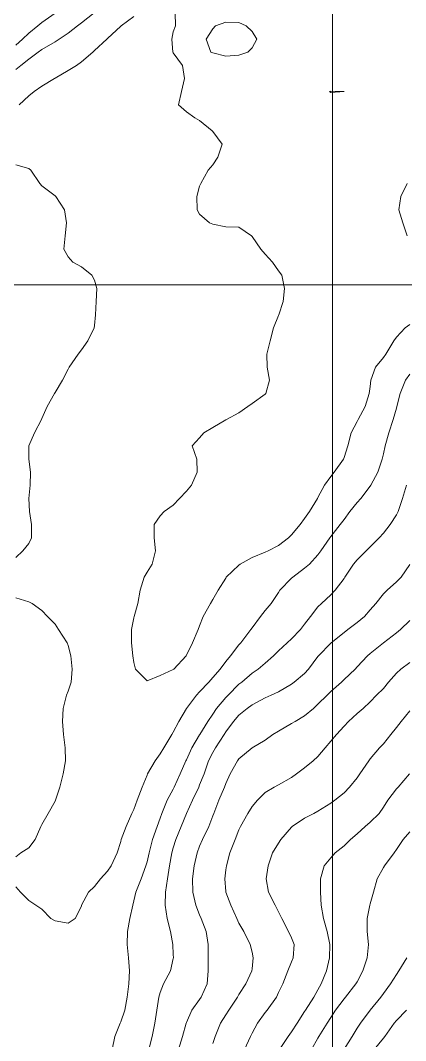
# Model space of a CAD drawing. Header units: centimetres. Extents: x 0 to 642158, y -847 to 649707.
# Drawn here: x 617054.93 to 617069.59, y 620358.59 to 620397.46 of the extents above; entities that cross this region are included whole.
import ezdxf

# ---------------------------------------------------------------- set-up
doc = ezdxf.new("R2010")
doc.units = ezdxf.units.CM
doc.header["$MEASUREMENT"] = 0
doc.layers.add('MEV_grille', color=254, linetype='Continuous', lineweight=9)
doc.layers.add('WAL_topographie 0.5', color=253, linetype='Continuous', lineweight=20)

# ---------------------------------------------------------------- blocks, each defined once
blk = doc.blocks.new('*U114')
at = {"layer": 'MEV_grille', "transparency": 33554687}
blk.add_lwpolyline([(-1338.461, 0), (1338.461, 0)], dxfattribs=at)
blk = doc.blocks.new('*U115')
at = {"layer": 'MEV_grille', "color": 0, "linetype": 'ByBlock', "lineweight": -2, "transparency": 16777216}
blk.add_blockref('*U114', (0, -2000), dxfattribs=at)
blk = doc.blocks.new('*U112')
at = {"layer": 'MEV_grille', "transparency": 33554687}
blk.add_lwpolyline([(0, 1825.476), (0, -1825.476)], dxfattribs=at)
blk = doc.blocks.new('*U113')
at = {"layer": 'MEV_grille', "color": 0, "linetype": 'ByBlock', "lineweight": -2, "transparency": 16777216}
blk.add_blockref('*U112', (1700, 0), dxfattribs=at)

msp = doc.modelspace()

# ---------------------------------------------------------------- linework, layer by layer
at = {"layer": 'WAL_topographie 0.5'}
for points in [[(617054.75, 620395.595), (617054.946, 620395.75), (617055.25, 620395.984), (617055.609, 620396.25), (617055.75, 620396.358), (617056.25, 620396.649), (617056.4, 620396.75), (617056.75, 620396.972), (617057.098, 620397.25), (617057.25, 620397.365), (617057.734, 620397.75)], [(617054.75, 620396.522), (617055.009, 620396.75), (617055.25, 620396.971), (617055.588, 620397.25), (617055.75, 620397.387), (617056.25, 620397.735)], [(617054.884, 620394.25), (617055.25, 620394.593), (617055.459, 620394.75), (617055.75, 620394.961), (617056.221, 620395.25), (617056.25, 620395.266), (617056.75, 620395.55), (617057.067, 620395.75), (617057.25, 620395.882), (617057.681, 620396.25), (617057.75, 620396.312), (617058.218, 620396.75), (617058.25, 620396.776), (617058.75, 620397.237), (617058.764, 620397.25), (617059.25, 620397.614)], [(617060.827, 620397.75), (617060.833, 620397.25), (617060.75, 620397.023), (617060.691, 620396.75), (617060.733, 620396.25), (617060.75, 620396.221), (617061.1, 620395.75), (617061.18, 620395.25), (617061.058, 620394.75), (617060.948, 620394.25), (617061.25, 620393.979), (617061.571, 620393.75), (617061.75, 620393.653), (617062.234, 620393.25), (617062.25, 620393.224), (617062.61, 620392.75), (617062.445, 620392.25), (617062.25, 620391.964), (617062.074, 620391.75), (617061.794, 620391.25), (617061.75, 620391.145), (617061.649, 620390.75), (617061.66, 620390.25), (617061.75, 620390.083), (617062.128, 620389.75), (617062.25, 620389.698), (617062.75, 620389.594), (617063.25, 620389.586), (617063.73, 620389.25), (617063.75, 620389.231), (617064.083, 620388.75), (617064.25, 620388.559), (617064.526, 620388.25), (617064.75, 620387.923), (617064.877, 620387.75), (617064.98, 620387.25), (617064.937, 620386.75), (617064.77, 620386.25), (617064.75, 620386.213), (617064.571, 620385.75), (617064.442, 620385.25), (617064.306, 620384.75), (617064.323, 620384.25), (617064.407, 620383.75), (617064.275, 620383.25), (617064.25, 620383.222), (617063.75, 620382.866), (617063.586, 620382.75), (617063.25, 620382.512), (617062.772, 620382.25), (617062.75, 620382.239), (617062.25, 620381.953), (617061.907, 620381.75), (617061.75, 620381.56), (617061.473, 620381.25), (617061.64, 620380.75), (617061.664, 620380.25), (617061.444, 620379.75), (617061.25, 620379.52), (617060.992, 620379.25), (617060.75, 620378.988), (617060.405, 620378.75), (617060.25, 620378.592), (617060.018, 620378.25), (617060.018, 620377.75), (617060.07, 620377.25), (617059.951, 620376.75), (617059.75, 620376.445), (617059.638, 620376.25), (617059.491, 620375.75), (617059.401, 620375.25), (617059.263, 620374.75), (617059.25, 620374.698), (617059.158, 620374.25), (617059.155, 620373.75), (617059.21, 620373.25), (617059.25, 620373), (617059.315, 620372.75), (617059.75, 620372.303), (617060.25, 620372.499), (617060.75, 620372.733), (617060.774, 620372.75), (617061.235, 620373.25), (617061.25, 620373.272), (617061.485, 620373.75), (617061.697, 620374.25), (617061.75, 620374.401), (617061.883, 620374.75), (617062.163, 620375.25), (617062.25, 620375.397), (617062.458, 620375.75), (617062.75, 620376.217), (617062.768, 620376.25), (617063.25, 620376.706), (617063.3, 620376.75), (617063.75, 620377.001), (617064.25, 620377.205), (617064.363, 620377.25), (617064.75, 620377.454), (617065.133, 620377.75), (617065.25, 620377.863), (617065.58, 620378.25), (617065.75, 620378.481), (617065.937, 620378.75), (617066.234, 620379.25), (617066.25, 620379.28), (617066.507, 620379.75), (617066.75, 620380.082), (617066.869, 620380.25), (617067.224, 620380.75), (617067.25, 620380.805), (617067.39, 620381.25), (617067.524, 620381.75), (617067.75, 620382.174), (617067.785, 620382.25), (617068.051, 620382.75), (617068.213, 620383.25), (617068.25, 620383.509), (617068.273, 620383.75), (617068.454, 620384.25), (617068.75, 620384.62), (617068.838, 620384.75), (617069.15, 620385.25), (617069.25, 620385.393), (617069.582, 620385.75), (617069.75, 620385.873)], [(617063.591, 620396.25), (617063.25, 620396.134), (617062.75, 620396.102), (617062.25, 620396.221), (617062.181, 620396.25), (617062.005, 620396.75), (617062.25, 620397.141), (617062.359, 620397.25), (617062.75, 620397.397), (617063.25, 620397.38), (617063.529, 620397.25), (617063.75, 620397.044), (617063.935, 620396.75), (617063.75, 620396.421), (617063.591, 620396.25)], [(617067.25, 620394.75), (617067.25, 620394.75), (617066.75, 620394.72), (617066.7, 620394.75), (617066.75, 620394.77), (617067.25, 620394.75), (617067.25, 620394.75)], [(617054.75, 620391.957), (617055.25, 620391.817), (617055.331, 620391.75), (617055.672, 620391.25), (617055.75, 620391.155), (617056.25, 620390.778), (617056.279, 620390.75), (617056.611, 620390.25), (617056.69, 620389.75), (617056.636, 620389.25), (617056.579, 620388.75), (617056.75, 620388.452), (617056.923, 620388.25), (617057.25, 620388.072), (617057.653, 620387.75), (617057.75, 620387.566), (617057.84, 620387.25), (617057.813, 620386.75), (617057.791, 620386.25), (617057.75, 620385.833), (617057.737, 620385.75), (617057.495, 620385.25), (617057.25, 620384.912), (617057.131, 620384.75), (617056.785, 620384.25), (617056.75, 620384.18), (617056.532, 620383.75), (617056.25, 620383.283), (617056.224, 620383.25), (617055.945, 620382.75), (617055.75, 620382.292), (617055.731, 620382.25), (617055.462, 620381.75), (617055.254, 620381.25), (617055.256, 620380.75), (617055.311, 620380.25), (617055.295, 620379.75), (617055.25, 620379.25), (617055.269, 620378.75), (617055.352, 620378.25), (617055.347, 620377.75), (617055.25, 620377.528), (617055.017, 620377.25), (617054.75, 620377)], [(617069.652, 620391.25), (617069.415, 620390.75), (617069.338, 620390.25), (617069.488, 620389.75), (617069.648, 620389.25)], [(617054.75, 620364.452), (617054.936, 620364.25), (617055.25, 620363.93), (617055.515, 620363.75), (617055.75, 620363.605), (617056.086, 620363.25), (617056.25, 620363.153), (617056.75, 620363.06), (617057.019, 620363.25), (617057.25, 620363.712), (617057.261, 620363.75), (617057.524, 620364.25), (617057.75, 620364.459), (617057.983, 620364.75), (617058.25, 620365.044), (617058.384, 620365.25), (617058.617, 620365.75), (617058.75, 620366.172), (617058.769, 620366.25), (617058.95, 620366.75), (617059.171, 620367.25), (617059.25, 620367.4), (617059.378, 620367.75), (617059.569, 620368.25), (617059.75, 620368.7), (617059.772, 620368.75), (617060.056, 620369.25), (617060.25, 620369.522), (617060.39, 620369.75), (617060.698, 620370.25), (617060.75, 620370.339), (617060.96, 620370.75), (617061.25, 620371.242), (617061.255, 620371.25), (617061.627, 620371.75), (617061.75, 620371.875), (617062.1, 620372.25), (617062.25, 620372.423), (617062.531, 620372.75), (617062.75, 620373.04), (617062.922, 620373.25), (617063.25, 620373.675), (617063.315, 620373.75), (617063.705, 620374.25), (617063.75, 620374.315), (617064.064, 620374.75), (617064.25, 620374.978), (617064.476, 620375.25), (617064.75, 620375.661), (617064.809, 620375.75), (617065.25, 620376.208), (617065.295, 620376.25), (617065.75, 620376.593), (617065.933, 620376.75), (617066.25, 620377.097), (617066.365, 620377.25), (617066.715, 620377.75), (617066.75, 620377.796), (617067.109, 620378.25), (617067.25, 620378.449), (617067.474, 620378.75), (617067.75, 620379.099), (617067.889, 620379.25), (617068.25, 620379.716), (617068.271, 620379.75), (617068.532, 620380.25), (617068.701, 620380.75), (617068.75, 620380.947), (617068.821, 620381.25), (617068.957, 620381.75), (617069.124, 620382.25), (617069.25, 620382.691), (617069.266, 620382.75), (617069.382, 620383.25), (617069.585, 620383.75), (617069.75, 620383.989)], [(617058.417, 620358.25), (617058.527, 620358.75), (617058.727, 620359.25), (617058.75, 620359.306), (617058.902, 620359.75), (617058.998, 620360.25), (617059.059, 620360.75), (617059.077, 620361.25), (617059.043, 620361.75), (617058.99, 620362.25), (617059.006, 620362.75), (617059.101, 620363.25), (617059.204, 620363.75), (617059.25, 620363.923), (617059.328, 620364.25), (617059.522, 620364.75), (617059.707, 620365.25), (617059.75, 620365.407), (617059.829, 620365.75), (617059.958, 620366.25), (617060.137, 620366.75), (617060.25, 620367.065), (617060.316, 620367.25), (617060.517, 620367.75), (617060.75, 620368.175), (617060.787, 620368.25), (617061.015, 620368.75), (617061.228, 620369.25), (617061.25, 620369.294), (617061.45, 620369.75), (617061.75, 620370.241), (617061.756, 620370.25), (617062.064, 620370.75), (617062.25, 620371.029), (617062.398, 620371.25), (617062.75, 620371.665), (617062.833, 620371.75), (617063.25, 620372.169), (617063.353, 620372.25), (617063.75, 620372.589), (617063.986, 620372.75), (617064.25, 620372.976), (617064.561, 620373.25), (617064.75, 620373.438), (617065.087, 620373.75), (617065.25, 620373.899), (617065.592, 620374.25), (617065.75, 620374.46), (617065.97, 620374.75), (617066.25, 620375.116), (617066.39, 620375.25), (617066.75, 620375.581), (617066.916, 620375.75), (617067.25, 620376.2), (617067.28, 620376.25), (617067.617, 620376.75), (617067.75, 620376.915), (617068.096, 620377.25), (617068.25, 620377.408), (617068.584, 620377.75), (617068.75, 620377.928), (617069.003, 620378.25), (617069.25, 620378.621), (617069.316, 620378.75), (617069.48, 620379.25), (617069.629, 620379.75)], [(617059.817, 620358.25), (617059.942, 620358.75), (617060.047, 620359.25), (617060.129, 620359.75), (617060.203, 620360.25), (617060.25, 620360.423), (617060.38, 620360.75), (617060.639, 620361.25), (617060.75, 620361.715), (617060.757, 620361.75), (617060.75, 620361.875), (617060.728, 620362.25), (617060.639, 620362.75), (617060.522, 620363.25), (617060.441, 620363.75), (617060.453, 620364.25), (617060.525, 620364.75), (617060.604, 620365.25), (617060.699, 620365.75), (617060.75, 620365.93), (617060.848, 620366.25), (617061.047, 620366.75), (617061.25, 620367.247), (617061.251, 620367.25), (617061.478, 620367.75), (617061.716, 620368.25), (617061.75, 620368.333), (617061.921, 620368.75), (617062.09, 620369.25), (617062.25, 620369.574), (617062.352, 620369.75), (617062.684, 620370.25), (617062.75, 620370.357), (617063.044, 620370.75), (617063.25, 620370.992), (617063.567, 620371.25), (617063.75, 620371.388), (617064.25, 620371.649), (617064.471, 620371.75), (617064.75, 620371.885), (617065.25, 620372.176), (617065.355, 620372.25), (617065.75, 620372.579), (617065.9, 620372.75), (617066.25, 620373.221), (617066.272, 620373.25), (617066.75, 620373.74), (617066.761, 620373.75), (617067.25, 620374.147), (617067.392, 620374.25), (617067.75, 620374.518), (617068.024, 620374.75), (617068.25, 620375.008), (617068.465, 620375.25), (617068.75, 620375.61), (617068.887, 620375.75), (617069.25, 620376.077), (617069.43, 620376.25), (617069.75, 620376.726)], [(617054.75, 620375.466), (617055.25, 620375.312), (617055.375, 620375.25), (617055.75, 620374.977), (617055.958, 620374.75), (617056.25, 620374.464), (617056.378, 620374.25), (617056.703, 620373.75), (617056.75, 620373.644), (617056.847, 620373.25), (617056.903, 620372.75), (617056.86, 620372.25), (617056.75, 620371.91), (617056.689, 620371.75), (617056.554, 620371.25), (617056.528, 620370.75), (617056.573, 620370.25), (617056.633, 620369.75), (617056.64, 620369.25), (617056.553, 620368.75), (617056.425, 620368.25), (617056.271, 620367.75), (617056.25, 620367.713), (617055.98, 620367.25), (617055.75, 620366.824), (617055.705, 620366.75), (617055.485, 620366.25), (617055.25, 620365.939), (617054.939, 620365.75), (617054.75, 620365.59)], [(617060.954, 620358.25), (617061.1, 620358.75), (617061.24, 620359.25), (617061.25, 620359.277), (617061.452, 620359.75), (617061.75, 620360.161), (617061.814, 620360.25), (617062.044, 620360.75), (617062.078, 620361.25), (617062.072, 620361.75), (617062.072, 620362.25), (617061.997, 620362.75), (617061.811, 620363.25), (617061.75, 620363.385), (617061.602, 620363.75), (617061.488, 620364.25), (617061.483, 620364.75), (617061.541, 620365.25), (617061.654, 620365.75), (617061.75, 620366.002), (617061.856, 620366.25), (617062.098, 620366.75), (617062.25, 620367.151), (617062.288, 620367.25), (617062.484, 620367.75), (617062.698, 620368.25), (617062.75, 620368.391), (617062.917, 620368.75), (617063.193, 620369.25), (617063.25, 620369.326), (617063.75, 620369.75), (617063.75, 620369.75), (617064.25, 620370.04), (617064.544, 620370.25), (617064.75, 620370.376), (617065.25, 620370.67), (617065.388, 620370.75), (617065.75, 620370.967), (617066.082, 620371.25), (617066.25, 620371.408), (617066.606, 620371.75), (617066.75, 620371.891), (617067.153, 620372.25), (617067.25, 620372.351), (617067.67, 620372.75), (617067.75, 620372.828), (617068.144, 620373.25), (617068.25, 620373.342), (617068.747, 620373.75), (617068.75, 620373.752), (617069.25, 620374.127), (617069.401, 620374.25), (617069.75, 620374.601)], [(617062.25, 620358.48), (617062.342, 620358.75), (617062.543, 620359.25), (617062.75, 620359.579), (617062.864, 620359.75), (617063.199, 620360.25), (617063.25, 620360.347), (617063.512, 620360.75), (617063.741, 620361.25), (617063.75, 620361.324), (617063.795, 620361.75), (617063.75, 620361.959), (617063.675, 620362.25), (617063.431, 620362.75), (617063.25, 620363.072), (617063.172, 620363.25), (617062.938, 620363.75), (617062.752, 620364.25), (617062.75, 620364.271), (617062.709, 620364.75), (617062.75, 620365.099), (617062.77, 620365.25), (617062.906, 620365.75), (617063.104, 620366.25), (617063.25, 620366.623), (617063.31, 620366.75), (617063.592, 620367.25), (617063.75, 620367.505), (617063.952, 620367.75), (617064.25, 620368.046), (617064.591, 620368.25), (617064.75, 620368.331), (617065.25, 620368.618), (617065.441, 620368.75), (617065.75, 620368.98), (617066.079, 620369.25), (617066.25, 620369.416), (617066.526, 620369.75), (617066.75, 620370.001), (617066.958, 620370.25), (617067.25, 620370.568), (617067.421, 620370.75), (617067.75, 620371.059), (617067.982, 620371.25), (617068.25, 620371.496), (617068.489, 620371.75), (617068.75, 620372.011), (617068.945, 620372.25), (617069.25, 620372.593), (617069.409, 620372.75), (617069.75, 620372.999)], [(617063.465, 620358.25), (617063.689, 620358.75), (617063.75, 620358.869), (617063.956, 620359.25), (617064.25, 620359.662), (617064.321, 620359.75), (617064.676, 620360.25), (617064.75, 620360.421), (617064.916, 620360.75), (617065.11, 620361.25), (617065.25, 620361.593), (617065.315, 620361.75), (617065.346, 620362.25), (617065.25, 620362.502), (617065.141, 620362.75), (617064.877, 620363.25), (617064.75, 620363.504), (617064.623, 620363.75), (617064.377, 620364.25), (617064.29, 620364.75), (617064.358, 620365.25), (617064.531, 620365.75), (617064.75, 620366.108), (617064.844, 620366.25), (617065.25, 620366.728), (617065.28, 620366.75), (617065.75, 620367.065), (617066.104, 620367.25), (617066.25, 620367.328), (617066.75, 620367.64), (617066.897, 620367.75), (617067.25, 620368.034), (617067.462, 620368.25), (617067.75, 620368.605), (617067.853, 620368.75), (617068.194, 620369.25), (617068.25, 620369.325), (617068.598, 620369.75), (617068.75, 620369.902), (617069.029, 620370.25), (617069.25, 620370.519), (617069.425, 620370.75), (617069.75, 620371.158)], [(617064.79, 620358.25), (617065.122, 620358.75), (617065.25, 620358.925), (617065.461, 620359.25), (617065.75, 620359.7), (617065.78, 620359.75), (617066.097, 620360.25), (617066.25, 620360.521), (617066.381, 620360.75), (617066.581, 620361.25), (617066.699, 620361.75), (617066.708, 620362.25), (617066.612, 620362.75), (617066.473, 620363.25), (617066.385, 620363.75), (617066.35, 620364.25), (617066.359, 620364.75), (617066.497, 620365.25), (617066.75, 620365.551), (617066.919, 620365.75), (617067.25, 620366.007), (617067.5, 620366.25), (617067.75, 620366.466), (617068.058, 620366.75), (617068.25, 620366.918), (617068.583, 620367.25), (617068.75, 620367.492), (617068.916, 620367.75), (617069.25, 620368.187), (617069.309, 620368.25), (617069.748, 620368.75)], [(617066.006, 620358.25), (617066.25, 620358.678), (617066.295, 620358.75), (617066.607, 620359.25), (617066.75, 620359.476), (617066.93, 620359.75), (617067.25, 620360.178), (617067.31, 620360.25), (617067.705, 620360.75), (617067.75, 620360.835), (617067.962, 620361.25), (617068.127, 620361.75), (617068.177, 620362.25), (617068.132, 620362.75), (617068.129, 620363.25), (617068.237, 620363.75), (617068.25, 620363.798), (617068.371, 620364.25), (617068.513, 620364.75), (617068.75, 620365.193), (617068.788, 620365.25), (617069.165, 620365.75), (617069.25, 620365.868), (617069.5, 620366.25), (617069.75, 620366.548)], [(617067.25, 620358.269), (617067.562, 620358.75), (617067.75, 620359.059), (617067.877, 620359.25), (617068.25, 620359.75), (617068.25, 620359.75), (617068.65, 620360.25), (617068.75, 620360.388), (617069.017, 620360.75), (617069.25, 620361.116), (617069.338, 620361.25), (617069.644, 620361.75)], [(617068.392, 620358.25), (617068.75, 620358.685), (617068.803, 620358.75), (617069.162, 620359.25), (617069.25, 620359.359), (617069.633, 620359.75)]]:
    msp.add_lwpolyline(points, dxfattribs=at)

# ---------------------------------------------------------------- block references
at = {"layer": 'MEV_grille', "transparency": 33554687}
for name, p in [('*U113', (615366.814, 620593.644)), ('*U115', (616669.481, 622387.381))]:
    msp.add_blockref(name, p, dxfattribs=at)

doc.saveas('drawing.dxf')
